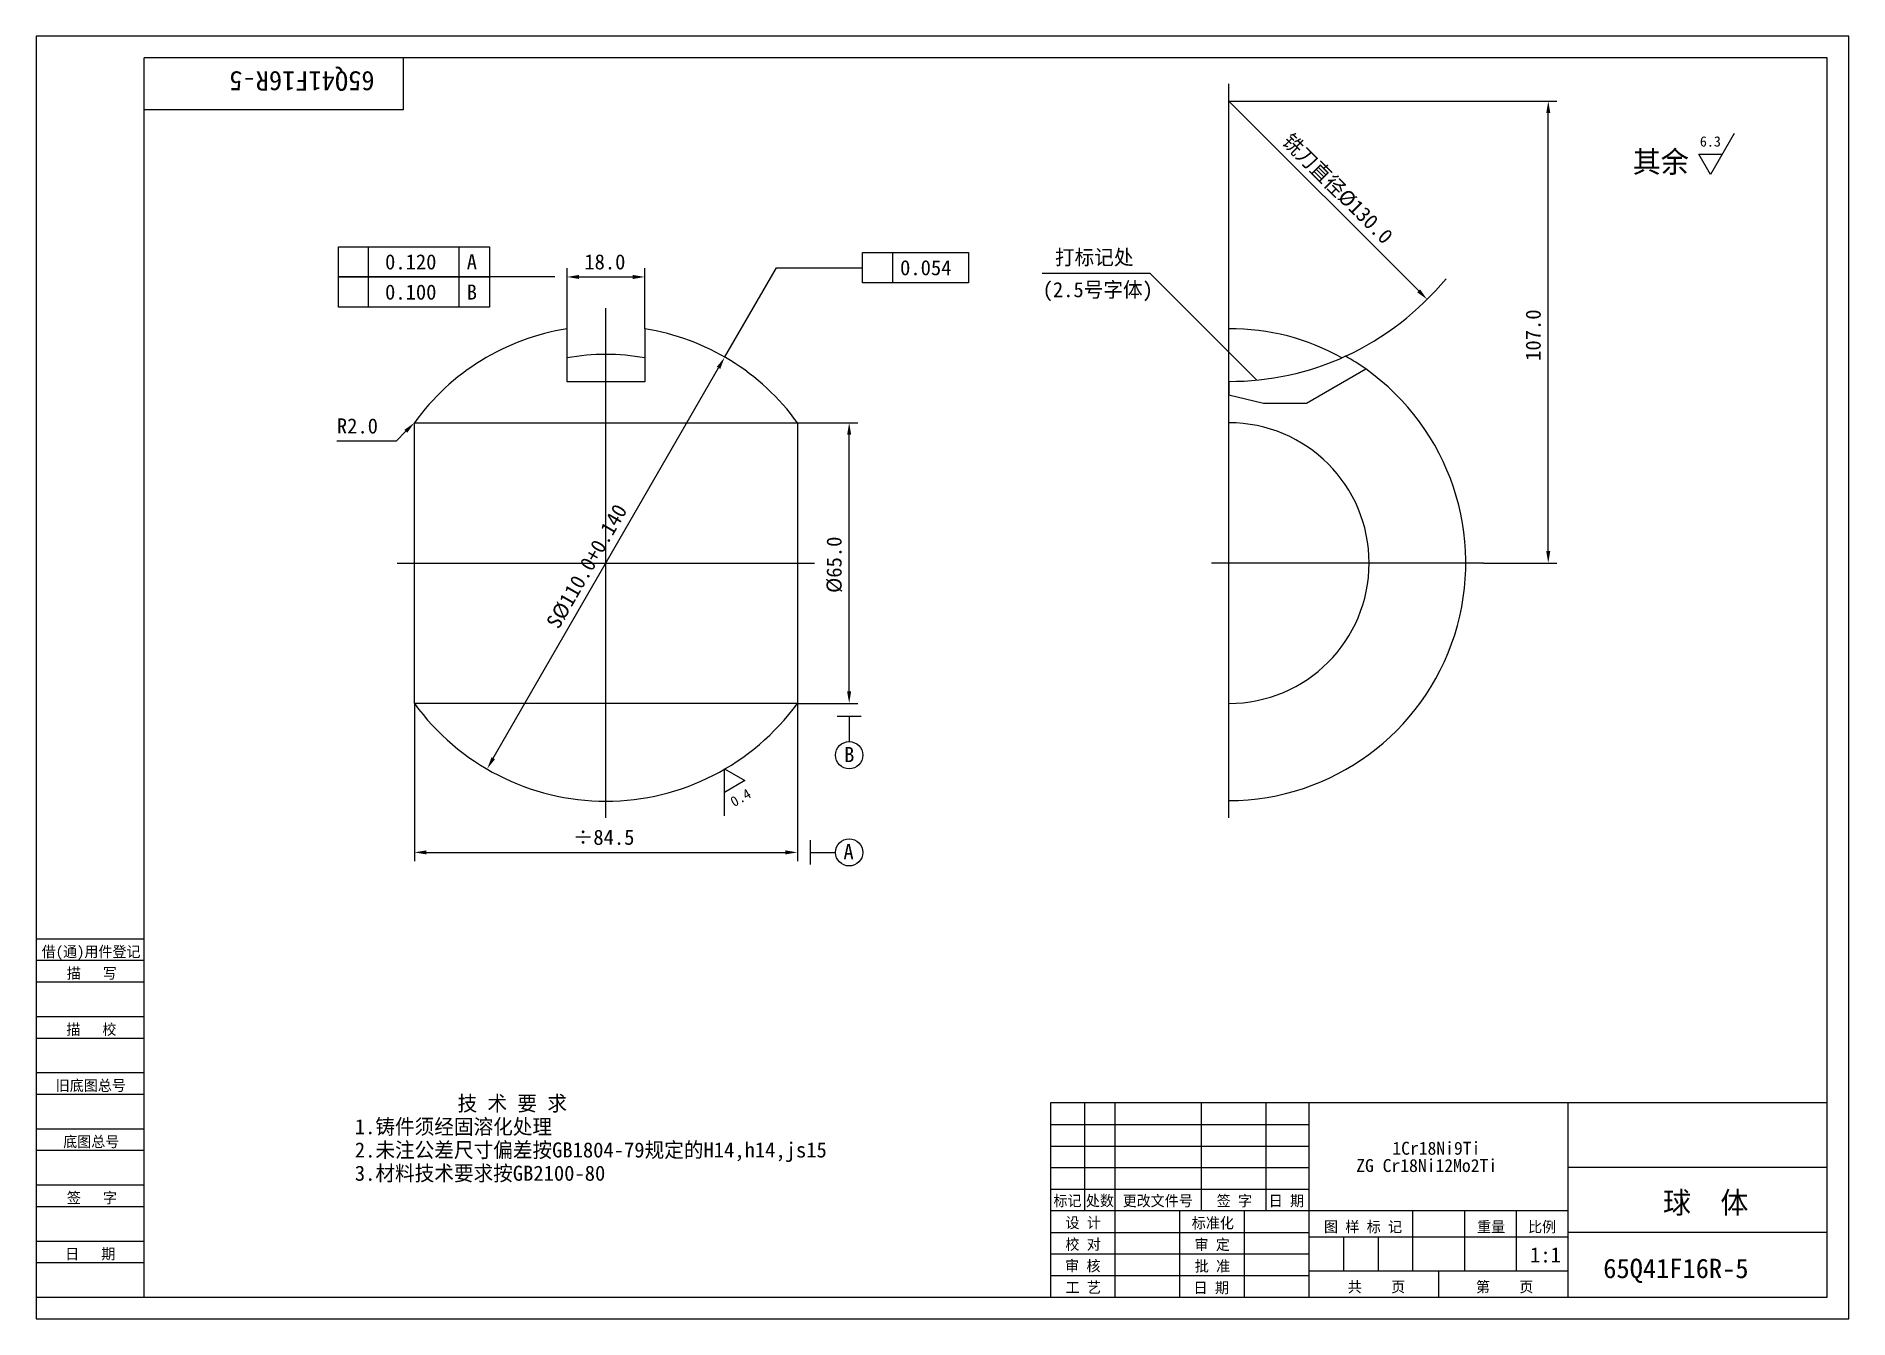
# Model space of a CAD drawing. Header units: metres. Extents: x 0 to 420, y 0 to 297.
import ezdxf

# ---------------------------------------------------------------- set-up
doc = ezdxf.new("R2010")
doc.units = ezdxf.units.M
for name, color, linetype in [('C', 6, 'Continuous'), ('D', 1, 'Continuous'), ('FL', 5, 'Continuous'), ('HA', 5, 'Continuous'), ('T', 7, 'Continuous'), ('TL', 4, 'Continuous')]:
    doc.layers.add(name, color=color, linetype=linetype)

# ---------------------------------------------------------------- blocks, each defined once
blk = doc.blocks.new('50Q05K1')
at = {"layer": 'D'}
for p, q in [((32, 24.28), (56.5, 24.28)), ((32, 17.28), (32, 24.28)), ((39, 17.28), (39, 24.28)), ((56.5, 24.28), (56.5, 17.28)), ((0, 0), (12, 20.78)), ((12, 20.78), (32, 20.78)), ((56.5, 17.28), (32, 17.28))]:
    blk.add_line(p, q, dxfattribs=at)
blk.add_text('0.054', height=3.5, dxfattribs=at).set_placement((40.67, 19.03))
blk = doc.blocks.new('50Q05K')
at = {"layer": 'D'}
for p, q in [((-53, 7), (-18, 7)), ((-53, 0), (-53, 7)), ((-46, 0), (-46, 7)), ((-25, 0), (-25, 7)), ((-18, 7), (-18, 0)), ((-53, 0), (-18, 0)), ((-53, -7), (-53, 0)), ((-18, 0), (-53, 0)), ((-46, -7), (-46, 0)), ((-25, -7), (-25, 0)), ((-12, 0), (-18, 0)), ((-18, 0), (-18, -7)), ((-2.8, 0), (-12, 0)), ((-18, -7), (-53, -7))]:
    blk.add_line(p, q, dxfattribs=at)
for s, p in [('0.120', (-42.17, 1.75)), ('A', (-23.25, 1.75)), ('0.100', (-42.17, -5.25)), ('B', (-23.25, -5.25))]:
    blk.add_text(s, height=3.5, dxfattribs=at).set_placement(p)
blk = doc.blocks.new('TUKUN3')
at = {"layer": 'FL'}
for p, q in [((420, 297), (0, 297)), ((0, 297), (0, 0)), ((420, 0), (420, 297)), ((0, 78), (25, 78)), ((0, 70), (25, 70)), ((0, 65), (25, 65)), ((0, 57), (25, 57)), ((0, 52), (25, 52)), ((243, 25), (243, 50)), ((250, 5), (250, 50)), ((270, 25), (270, 50)), ((285, 25), (285, 50)), ((0, 44), (25, 44)), ((235, 45), (295, 45)), ((0, 39), (25, 39)), ((235, 40), (295, 40)), ((235, 35), (295, 35)), ((0, 31), (25, 31)), ((235, 30), (295, 30)), ((0, 26), (25, 26)), ((280, 5), (280, 25)), ((0, 18), (25, 18)), ((235, 20), (295, 20)), ((0, 13), (25, 13)), ((235, 15), (295, 15)), ((235, 10), (295, 10)), ((0, 0), (420, 0))]:
    blk.add_line(p, q, dxfattribs=at)
at = {"layer": 'TL'}
for p, q in [((415, 292), (25, 292)), ((25, 5), (25, 292)), ((85, 292), (85, 280)), ((415, 5), (415, 292)), ((85, 280), (25, 280)), ((0, 88), (25, 88)), ((0, 83), (25, 83)), ((415, 50), (235, 50)), ((235, 50), (235, 5)), ((295, 5), (295, 50)), ((355, 5), (355, 50)), ((415, 35), (355, 35)), ((355, 25), (235, 25)), ((265, 5), (265, 25)), ((319, 11), (319, 25)), ((331, 11), (331, 25)), ((343, 11), (343, 25)), ((295, 19), (355, 19)), ((303, 11), (303, 19)), ((311, 11), (311, 19)), ((415, 20), (355, 20)), ((355, 11), (295, 11)), ((325, 5), (325, 11)), ((0, 5), (415, 5))]:
    blk.add_line(p, q, dxfattribs=at)
at = {"layer": 'T'}
for s, p in [('借(通)用件登记', (1.26, 83.76)), ('描   写', (7.09, 78.76)), ('描   校', (6.98, 65.76)), ('旧底图总号', (4.52, 52.76)), ('底图总号', (6.25, 39.76)), ('签   字', (7.1, 26.76)), ('标记', (235.71, 26.07)), ('处数', (243.22, 26.07)), ('更改文件号', (251.75, 26.07)), ('签 字', (273.53, 26.07)), ('日 期', (285.57, 26.07)), ('设 计', (238.5, 20.99)), ('标准化', (267.77, 20.93)), ('图 样 标 记', (298.4, 20.04)), ('重量', (333.88, 20.04)), ('比例', (345.7, 20.04)), ('校 对', (238.48, 15.99)), ('审 定', (268.39, 15.93)), ('日   期', (6.72, 13.76)), ('审 核', (238.41, 10.99)), ('批 准', (268.46, 10.93)), ('工 艺', (238.52, 5.99)), ('日 期', (268.18, 5.93)), ('共    页', (303.91, 6.13)), ('第    页', (333.62, 6.13))]:
    blk.add_text(s, height=2.5, dxfattribs=at).set_placement(p)

msp = doc.modelspace()

# ---------------------------------------------------------------- linework, layer by layer
at = {"layer": 'C'}
for points in [[(276.37, 116), (276.37, 286)], [(132, 116), (132, 234)], [(83.63, 175), (180.37, 175)], [(335.37, 175), (272.37, 175)]]:
    msp.add_lwpolyline(points, dxfattribs=at)
at = {"layer": 'D'}
for p, q in [((276.37, 282), (352.37, 282)), ((320.35, 238.02), (276.37, 282)), ((350.37, 177.8), (350.37, 279.2)), ((393.46, 274.46), (388, 265)), ((388, 265), (385.27, 269.73)), ((385.27, 269.73), (390.73, 269.73)), ((123, 229.26), (123, 243.26)), ((125.8, 241.26), (138.2, 241.26)), ((141, 229.26), (141, 243.26)), ((258.11, 242.07), (233.11, 242.07)), ((282.86, 217.32), (258.11, 242.07)), ((105.9, 129.79), (158.1, 220.21)), ((176.37, 207.5), (190.37, 207.5)), ((80.59, 203.26), (69.66, 203.26)), ((83.39, 203.26), (80.59, 203.26)), ((85.65, 205.52), (83.39, 203.26)), ((188.37, 145.3), (188.37, 204.7)), ((335.37, 175), (352.37, 175)), ((87.63, 142.5), (87.63, 106)), ((176.37, 142.5), (190.37, 142.5)), ((176.37, 142.5), (176.37, 106)), ((159.5, 116.44), (159.5, 127.37)), ((159.5, 127.37), (164.23, 124.64)), ((164.23, 124.64), (159.5, 121.9)), ((90.43, 108), (173.57, 108))]:
    msp.add_line(p, q, dxfattribs=at)
msp.add_lwpolyline([(303.41, 222.89, 0.11), (326.69, 240.86, 0.11)], format="xyb", dxfattribs=at)
for points in [[(191.17, 139.5), (185.57, 139.5)], [(188.37, 139.5), (188.37, 133.65)], [(179.37, 110.8), (179.37, 105.2)], [(179.37, 108), (185.22, 108)]]:
    msp.add_lwpolyline(points, dxfattribs=at)
for centre in [(188.37, 130.5), (188.37, 108)]:
    msp.add_circle(centre, 3.15, dxfattribs=at)
for points in [[(349.9, 279.2), (350.84, 279.2), (350.37, 282)], [(125.8, 241.73), (125.8, 240.79), (123, 241.26)], [(138.2, 241.73), (138.2, 240.79), (141, 241.26)], [(320.02, 237.69), (320.68, 238.35), (322.33, 236.04)], [(158.5, 219.97), (157.7, 220.44), (159.5, 222.63)], [(85.32, 205.85), (85.98, 205.19), (87.63, 207.5)], [(187.9, 204.7), (188.84, 204.7), (188.37, 207.5)], [(349.9, 177.8), (350.84, 177.8), (350.37, 175)], [(187.9, 145.3), (188.84, 145.3), (188.37, 142.5)], [(106.3, 129.56), (105.5, 130.03), (104.5, 127.37)], [(90.43, 108.47), (90.43, 107.53), (87.63, 108)], [(173.57, 108.47), (173.57, 107.53), (176.37, 108)]]:
    msp.add_solid(points, dxfattribs=at)
at = {"layer": 'HA'}
msp.add_lwpolyline([(276.37, 217), (276.37, 214), (284.37, 212), (294.37, 212), (308.06, 219.95)], dxfattribs=at)
at = {"layer": 'TL'}
for points in [[(176.37, 207.5, 0.2), (141, 229.26), (141, 217), (123, 217), (123, 229.26, 0.2), (87.63, 207.5), (176.37, 207.5)], [(302.57, 222.51, 0.13), (276.37, 229.26, 0.13)], [(141, 222.51, 0.09), (123, 222.51, 0.09)], [(308.06, 219.95, 0.03), (303.41, 222.89, -0.11), (276.37, 217, -0.11)], [(276.37, 120, 0.73), (308.06, 219.95, 0.73)], [(276.37, 142.5, 1), (276.37, 207.5, 1)], [(87.63, 142.5, 0.51), (176.37, 142.5), (87.63, 142.5)]]:
    msp.add_lwpolyline(points, format="xyb", dxfattribs=at)
for points in [[(87.63, 142.5), (87.63, 207.5)], [(176.37, 207.5), (176.37, 142.5)]]:
    msp.add_lwpolyline(points, dxfattribs=at)

# ---------------------------------------------------------------- block references
at = {"layer": 'D'}
for name, p in [('50Q05K', (123, 241.26)), ('50Q05K1', (159.5, 222.63))]:
    msp.add_blockref(name, p, dxfattribs=at)
at = {"layer": 'T'}
msp.add_blockref('TUKUN3', (0, 0), dxfattribs=at)

# ---------------------------------------------------------------- texts
at = {"layer": 'D'}
for s, height, rotation, p in [('65Q41F16R-5', 4.5, 180, (78.4, 288.88)), ('铣刀直径%%C130.0', 3.5, 315, (288.46, 272.39)), ('107.0', 3.5, 90, (348.62, 221.83)), ('S%%C110.0+0.140', 3.5, 60, (121.03, 159.49)), ('%%C65.0', 3.5, 90, (186.62, 168.08)), ('0.4', 2.38, 30, (161.71, 118.44))]:
    msp.add_text(s, height=height, rotation=rotation, dxfattribs=at).set_placement(p)
for s, height, p in [('6.3', 2.38, (385.51, 271.45)), ('其余', 5, (369.94, 265.44)), ('打标记处', 3.5, (236.06, 244.07)), ('18.0', 3.5, (127, 243.01)), ('(2.5号字体)', 3.5, (233.2, 236.57)), ('R2.0', 3.5, (69.66, 205.01)), ('B', 3.5, (187.2, 128.91)), ('%%24784.5', 3.5, (124.33, 109.75)), ('A', 3.5, (187.04, 106.41)), ('          技 术 要 求', 3.5, (73.82, 48.12)), ('1.铸件须经固溶化处理', 3.5, (73.82, 42.73)), ('2.未注公差尺寸偏差按GB1804-79规定的H14,h14,js15', 3.5, (73.82, 37.34)), ('1Cr18Ni9Ti', 3, (314.24, 37.98)), ('3.材料技术要求按GB2100-80', 3.5, (73.82, 31.95)), ('ZG Cr18Ni12Mo2Ti', 3, (305.87, 33.98)), ('球  体', 5, (376.95, 24.39)), ('1:1', 3.5, (346.16, 13.04)), ('65Q41F16R-5', 4.5, (363.11, 9.4))]:
    msp.add_text(s, height=height, dxfattribs=at).set_placement(p)

doc.saveas('drawing.dxf')
